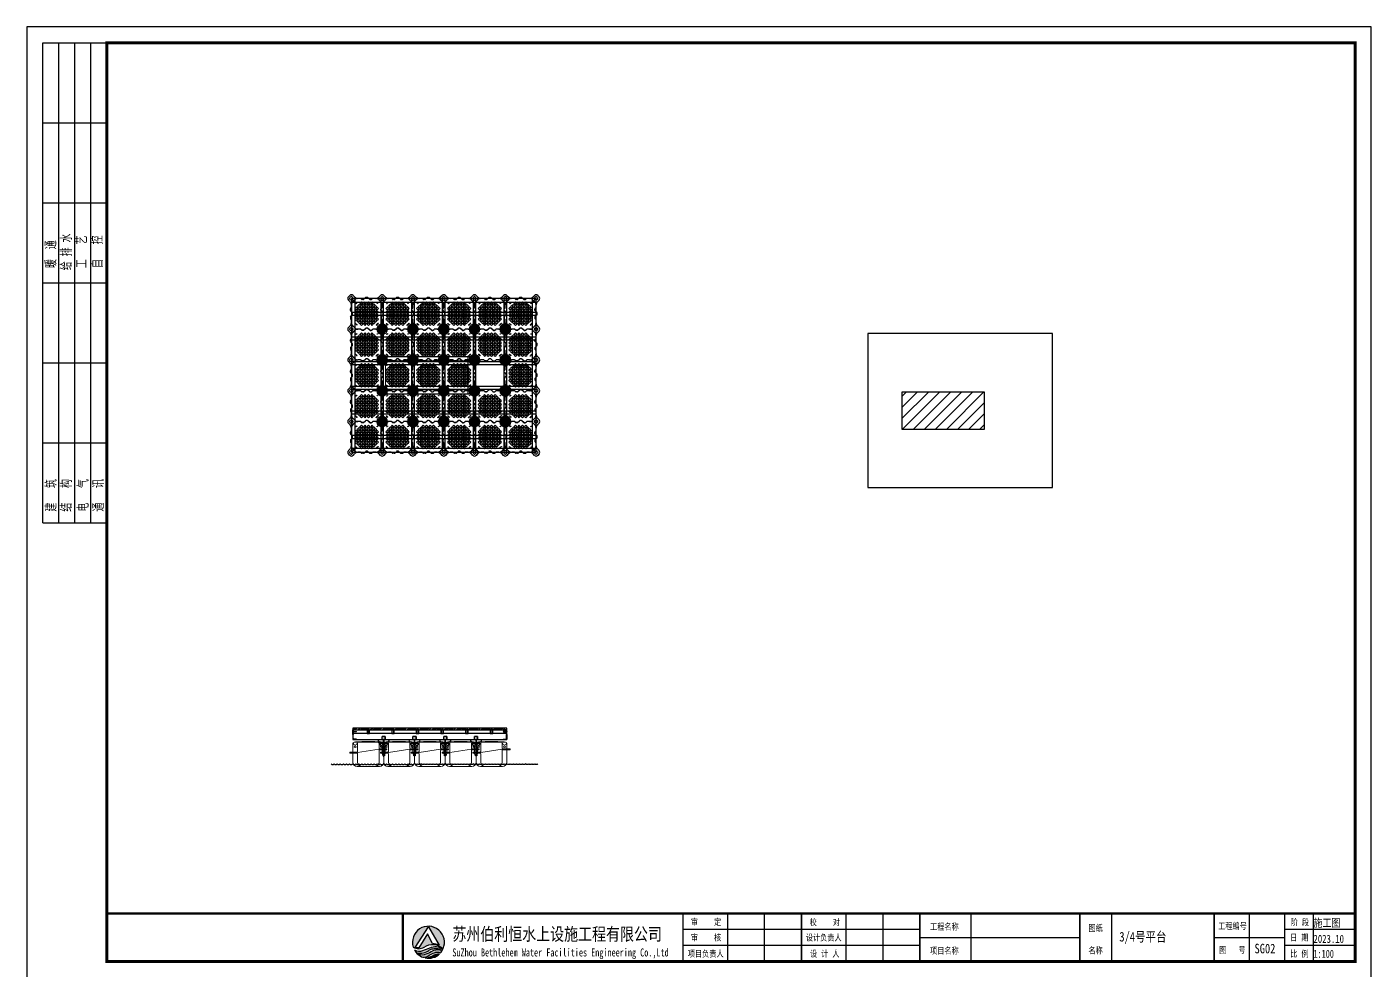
# Model space of a CAD drawing. Extents: x 144679 to 166511, y 91215 to 137530.
# Drawn here: x 144679 to 166511, y 106773 to 122091 of the extents above; entities that cross this region are included whole.
import ezdxf

# ---------------------------------------------------------------- set-up
doc = ezdxf.new("R2010")
doc.units = 0
doc.header["$LTSCALE"] = 1000
doc.header["$MEASUREMENT"] = 0
for name, color, linetype in [('W-FLOAT_BOWL浮筒', 253, 'Continuous'), ('W-STEEL_FRAME钢架', 3, 'Continuous'), ('W-WOOD_FLOOR木地板', 30, 'Continuous'), ('W-WOOD_STUD木龙骨', 25, 'Continuous'), ('变形缝', 4, 'Continuous'), ('塑木板', 32, 'Continuous'), ('短销钉', 253, 'Continuous'), ('螺栓', 146, 'Continuous'), ('龙骨', 10, 'Continuous')]:
    doc.layers.add(name, color=color, linetype=linetype)
doc.layers.add('伯利恒浮筒', color=5, linetype='Continuous', lineweight=5)
doc.styles.add('-宋体', font='', dxfattribs={"width": 0.8})
doc.styles.add('_TCH_DIM', font='SIMPLEX', dxfattribs={"bigfont": 'GBCBIG'})
doc.styles.get("Standard").update_dxf_attribs({"font": 'gbenor.shx', "bigfont": 'gbcbig.shx'})
doc.styles.add('图框', font='')
doc.styles.add('黑体', font='simhei.ttf', dxfattribs={"width": 0.8})
doc.styles.get('-宋体').set_extended_font_data('SimSun')
doc.styles.get('图框').set_extended_font_data('SimSun')

# ---------------------------------------------------------------- blocks, each defined once
blk = doc.blocks.new('*U73')
at = {"layer": 'W-STEEL_FRAME钢架', "color": 1}
blk.add_lwpolyline([(-2498, -22), (502, -22), (502, 22), (-2498, 22)], close=True, dxfattribs=at)
blk = doc.blocks.new('*U74')
at = {"color": 0, "linetype": 'ByBlock', "lineweight": -2, "transparency": 16777216}
for p in [(0, 0), (0, -400), (0, -800), (0, -1200), (0, -1600), (0, -2000)]:
    blk.add_blockref('*U73', p, dxfattribs=at)
blk = doc.blocks.new('blhft')
at = {"ltscale": 0.5}
for p, q in [((-302, 230), (-302, 220)), ((302, 284), (302, 274))]:
    blk.add_line(p, q, dxfattribs=at)
for p, q in [((-302, 226), (-174, 226)), ((-298, 234), (-184, 234)), ((-250, 234), (-250, 375)), ((-230, 395), (230, 395)), ((-208, 397), (208, 397)), ((-208, 397), (-208, 395)), ((-174, 244), (-174, 375)), ((174, 280), (-174, 226)), ((174, 298), (174, 375)), ((174, 280), (302, 280)), ((174, 260), (174, 70)), ((184, 288), (298, 288)), ((184, 270), (298, 270)), ((208, 397), (208, 395)), ((250, 375), (250, 288)), ((250, 270), (250, 70)), ((-298, 216), (-184, 216)), ((-250, 70), (-250, 216)), ((-180, 0), (180, 0)), ((-174, 206), (-174, 70))]:
    blk.add_line(p, q)
for centre, start, end in [((-298, 230), 90, 180), ((298, 284), 0, 90)]:
    blk.add_arc(centre, 4, start, end, dxfattribs=at)
for centre, radius, start, end in [((-298, 220), 4, 180, 270), ((-230, 375), 20, 90, 180), ((0, -1768), 2175, 84.5043, 95.4957), ((-184, 244), 10, 270, 0), ((-154, 375), 20, 90, 180), ((154, 375), 20, 0, 90), ((184, 298), 10, 180, 270), ((184, 260), 10, 90, 180), ((230, 375), 20, 0, 90), ((298, 274), 4, 270, 0), ((-180, 70), 70, 180, 270), ((-184, 206), 10, 0, 90), ((-104, 70), 70, 180, 270), ((104, 70), 70, 270, 0), ((180, 70), 70, 270, 0)]:
    blk.add_arc(centre, radius, start, end)
at = {"extrusion": (0, 0, -1)}
blk.add_ellipse((-212, 375), major_axis=(-30.4, 0), ratio=0.921809, start_param=3.141593, end_param=6.283185, dxfattribs=at)
blk.add_ellipse((-212, 320), major_axis=(-16, 0), ratio=0.75)
blk.add_ellipse((212, 375), major_axis=(30.4, 0.1), ratio=0.921809, start_param=3.141593, end_param=6.283185)
blk.add_ellipse((212, 320), major_axis=(16, 0), ratio=0.75, dxfattribs=at)
blk = doc.blocks.new('dxd')
at = {"lineweight": 13}
for p, q in [((-86, 227), (-56, 200)), ((-79, 244), (79, 244)), ((-78, 244), (-78, 246)), ((-78, 246), (78, 246)), ((86, 227), (56, 200)), ((78, 244), (78, 246)), ((-52, 180), (-52, 193)), ((-49, 153), (-28, 136)), ((-43, 197), (42, 197)), ((-29, 39), (-29, 45)), ((-26, 48), (-24, 48)), ((-24, 30), (-24, 128)), ((-24, 30), (24, 30)), ((-24, 30), (-18, 2)), ((-19, 133), (19, 133)), ((-16, 0), (16, 0)), ((-6, 39), (-6, 44)), ((6, 39), (6, 44)), ((24, 30), (18, 2)), ((24, 30), (24, 128)), ((26, 48), (24, 48)), ((49, 153), (28, 136)), ((29, 39), (29, 45)), ((52, 180), (52, 193))]:
    blk.add_line(p, q, dxfattribs=at)
at = {"lineweight": 13, "ltscale": 0.1}
for p, q in [((-18, 2), (-18, 0)), ((-18, 0), (-16, 0)), ((16, 0), (18, 0)), ((18, 2), (18, 0))]:
    blk.add_line(p, q, dxfattribs=at)
at = {"lineweight": 13}
for centre, radius, start, end in [((-79, 234), 10, 90, 228.0009), ((0, -1254), 1503, 87.0435, 92.9565), ((79, 234), 10, 311.9991, 90), ((-44, 170), 13.5, 126.5657, 231), ((-62, 193), 10, 0, 48.0009), ((-35, 154), 31.4, 56.4166, 122.8531), ((-43, 161), 10, 184.1479, 231), ((-34, 186), 31.4, 236.1381, 303.5569), ((-26, 45), 3, 90, 180), ((-34, 128), 10, 0, 51), ((-16, 2), 2.5, 191.3099, 270), ((-25, 170), 13.5, 308.3696, 51.9011), ((-3, 44), 3, 115.3769, 180), ((0, 38), 10, 64.6231, 115.3769), ((3, 44), 3, 0, 64.6231), ((25, 170), 13.5, 128.0989, 231.6304), ((16, 2), 2.5, 270, 348.6901), ((35, 155), 31.3, 57.1287, 123.6019), ((34, 186), 31.4, 236.4385, 303.8665), ((34, 128), 10, 129, 180), ((26, 45), 3, 0, 90), ((42, 161), 10, 309, 355.8521), ((62, 193), 10, 131.9991, 180), ((44, 170), 13.5, 309, 53.4343)]:
    blk.add_arc(centre, radius, start, end, dxfattribs=at)
for centre, major_axis, start_param, end_param in [((-23, 39), (0, -9), 4.712389, 6.115737), ((0, 39), (0, 9), 1.570796, 4.712389)]:
    blk.add_ellipse(centre, major_axis=major_axis, ratio=0.666667, start_param=start_param, end_param=end_param, dxfattribs=at)
at = {"lineweight": 13, "extrusion": (0, 0, -1)}
blk.add_ellipse((23, 39), major_axis=(0, -9), ratio=0.666667, start_param=4.712389, end_param=6.115737, dxfattribs=at)
blk = doc.blocks.new('短销固定件正视面')
at = {"layer": '塑木板', "color": 156}
blk.add_lwpolyline([(2149439, 351499), (2149442, 351499), (2149489, 351499), (2149489, 351452), (2149489, 351449), (2149439, 351449)], close=True, dxfattribs=at)
at = {"layer": '塑木板', "color": 5}
blk.add_lwpolyline([(2149489, 351449), (2149489, 351499), (2149439, 351499)], dxfattribs=at)
at = {"layer": '螺栓', "color": 156}
blk.add_lwpolyline([(2149458, 351449), (2149458, 351182), (2149470, 351182), (2149470, 351449)], dxfattribs=at)
for points in [[(2149454, 351197), (2149475, 351197), (2149475, 351187), (2149454, 351187)], [(2149455, 351199), (2149473, 351199), (2149473, 351197), (2149455, 351197)], [(2149459, 351197), (2149470, 351197), (2149470, 351187), (2149459, 351187)]]:
    blk.add_lwpolyline(points, close=True, dxfattribs=at)
blk = doc.blocks.new('*U7')
at = {"color": 5}
for p, q in [((-2, -53), (-2, -1)), ((-2, -1), (2, -1)), ((2, -13), (-2, -14)), ((2, -13), (-2, -14)), ((2, -15), (-2, -16)), ((2, -15), (-2, -16)), ((2, -17), (-2, -18)), ((2, -17), (-2, -18)), ((2, -19), (-2, -20)), ((2, -19), (-2, -20)), ((2, -19), (-2, -20)), ((2, -19), (-2, -20)), ((2, -21), (-2, -22)), ((2, -21), (-2, -22)), ((2, -21), (-2, -22)), ((2, -21), (-2, -22)), ((2, -23), (-2, -24)), ((2, -23), (-2, -24)), ((2, -25), (-2, -26)), ((2, -25), (-2, -26)), ((2, -27), (-2, -28)), ((2, -27), (-2, -28)), ((2, -29), (-2, -30)), ((2, -29), (-2, -30)), ((2, -29), (-2, -30)), ((2, -29), (-2, -30)), ((2, -31), (-2, -32)), ((2, -31), (-2, -32)), ((2, -31), (-2, -32)), ((2, -31), (-2, -32)), ((2, -33), (-2, -34)), ((2, -33), (-2, -34)), ((2, -35), (-2, -36)), ((2, -35), (-2, -36)), ((2, -37), (-2, -38)), ((2, -37), (-2, -38)), ((2, -39), (-2, -40)), ((2, -39), (-2, -40)), ((2, -39), (-2, -40)), ((2, -39), (-2, -40)), ((2, -41), (-2, -42)), ((2, -41), (-2, -42)), ((2, -41), (-2, -42)), ((2, -41), (-2, -42)), ((2, -43), (-2, -44)), ((2, -43), (-2, -44)), ((2, -46), (-2, -47)), ((2, -46), (-2, -47)), ((2, -48), (-2, -49)), ((2, -48), (-2, -49)), ((2, -48), (-2, -49)), ((2, -48), (-2, -49)), ((2, -50), (-2, -51)), ((2, -50), (-2, -51)), ((2, -50), (-2, -51)), ((2, -50), (-2, -51)), ((2, -52), (-2, -53)), ((2, -52), (-2, -53)), ((2, -52), (-2, -53)), ((0, -60), (-2, -53)), ((2, -54), (-2, -55)), ((2, -57), (-1, -57)), ((1, -59), (-1, -59)), ((2, -53), (0, -60)), ((2, -1), (2, -53))]:
    blk.add_line(p, q, dxfattribs=at)
blk.add_lwpolyline([(-3, 0), (-2, -1), (2, -1), (3, 0)], close=True, dxfattribs=at)
blk = doc.blocks.new('A$C0837b8cf')
at = {"layer": 'W-STEEL_FRAME钢架'}
for points in [[(0, 60), (0, 140), (58, 140), (58, 137, -0.414214), (54, 133), (13, 130, 0.387359), (7, 122), (7, 60)], [(0, 60), (0, -20), (58, -20), (58, -17, 0.414214), (54, -13), (13, -10, -0.355029), (7, -2), (7, 60)]]:
    blk.add_lwpolyline(points, format="xyb", dxfattribs=at)
blk = doc.blocks.new('*U79')
at = {"layer": '龙骨'}
for points in [[(-25, -30), (15, -30), (15, 30), (-25, 30)], [(-20, -25), (10, -25), (10, 25), (-20, 25)]]:
    blk.add_lwpolyline(points, close=True, dxfattribs=at)
blk = doc.blocks.new('*U80')
at = {"layer": '变形缝', "color": 0, "linetype": 'ByBlock', "lineweight": -2, "transparency": 16777216}
for p in [(0, 0), (400, 0), (800, 0), (1200, 0), (1600, 0), (2000, 0)]:
    blk.add_blockref('*U79', p, dxfattribs=at)
blk = doc.blocks.new('*U77')
at = {"layer": '伯利恒浮筒'}
blk.add_blockref('blhft', (0, -204), dxfattribs=at)
blk = doc.blocks.new('*U78')
at = {"color": 0, "linetype": 'ByBlock', "lineweight": -2, "transparency": 16777216}
blk.add_blockref('*U77', (0, 0), dxfattribs=at)
blk = doc.blocks.new('*U93')
at = {"layer": '伯利恒浮筒'}
blk.add_blockref('blhft', (0, -204), dxfattribs=at)
blk = doc.blocks.new('*U94')
at = {"color": 0, "linetype": 'ByBlock', "lineweight": -2, "transparency": 16777216}
blk.add_blockref('*U93', (0, 0), dxfattribs=at)
blk = doc.blocks.new('dsm2')
at = {"color": 251, "lineweight": 5}
for p, q in [((-77, 0), (0, 77)), ((-76, -13), (13, 76)), ((-58, -51), (51, 58)), ((-51, -58), (58, 51)), ((-13, -76), (76, 13)), ((0, -77), (77, 0))]:
    blk.add_line(p, q, dxfattribs=at)
for centre, radius in [((0, 0), 89), ((-72, 14), 2.5), ((-65, 21), 2.5), ((-64, 32), 2.5), ((-59, 27), 2.5), ((-58, 39), 2.5), ((-56, -1), 2.5), ((-53, 34), 2.5), ((-51, 45), 2.5), ((-50, 5), 2.5), ((-46, 40), 2.5), ((-45, 51), 2.5), ((-45, 0), 2.5), ((-43, 12), 2.5), ((-40, 46), 2.5), ((-39, 58), 2.5), ((-39, 7), 2.5), ((-37, 18), 2.5), ((-34, 53), 2.5), ((-32, 64), 2.5), ((-32, 13), 2.5), ((-31, 24), 2.5), ((-27, 59), 2.5), ((-26, 19), 2.5), ((-24, 31), 2.5), ((-22, 3), 2.5), ((-21, 65), 2.5), ((-19, 26), 2.5), ((-18, 37), 2.5), ((-17, -2), 2.5), ((-16, 10), 2.5), ((-14, 72), 2.5), ((-13, 32), 2.5), ((-12, 43), 2.5), ((-11, 5), 2.5), ((-10, 16), 2.5), ((-7, 39), 2.5), ((-5, 11), 2.5), ((0, 45), 6), ((-3, 22), 2.5), ((1, 56), 2.5), ((2, 17), 2.5), ((3, 29), 2.5), ((6, 51), 2.5), ((7, 63), 2.5), ((8, 24), 2.5), ((10, 35), 2.5), ((12, 58), 2.5), ((14, 69), 2.5), ((14, 30), 2.5), ((16, 41), 2.5), ((17, 2), 2.5), ((19, 64), 2.5), ((21, 36), 2.5), ((22, 48), 2.5), ((24, 8), 2.5), ((27, 43), 2.5), ((29, 54), 2.5), ((29, 3), 2.5), ((30, 14), 2.5), ((34, 49), 2.5), ((35, 60), 2.5), ((35, 10), 2.5), ((36, 21), 2.5), ((40, 56), 2.5), ((41, 16), 2.5), ((43, 27), 2.5), ((45, 0), 2.5), ((48, 22), 2.5), ((49, 34), 2.5), ((51, 6), 2.5), ((54, 29), 2.5), ((56, 40), 2.5), ((56, 1), 2.5), ((58, 12), 2.5), ((60, 35), 2.5), ((63, 7), 2.5), ((64, 19), 2.5), ((69, 14), 2.5), ((-69, -14), 2.5), ((-64, -19), 2.5), ((-63, -7), 2.5), ((-60, -35), 2.5), ((-58, -12), 2.5), ((-56, -40), 2.5), ((-54, -29), 2.5), ((-51, -6), 2.5), ((-49, -34), 2.5), ((-48, -22), 2.5), ((-43, -27), 2.5), ((-41, -16), 2.5), ((-40, -56), 2.5), ((-36, -21), 2.5), ((-35, -10), 2.5), ((-35, -60), 2.5), ((-34, -49), 2.5), ((-30, -14), 2.5), ((-29, -3), 2.5), ((-29, -54), 2.5), ((-27, -43), 2.5), ((-24, -8), 2.5), ((-22, -48), 2.5), ((-21, -36), 2.5), ((-19, -64), 2.5), ((-16, -41), 2.5), ((-14, -30), 2.5), ((-14, -69), 2.5), ((-12, -58), 2.5), ((-10, -35), 2.5), ((-8, -24), 2.5), ((-7, -63), 2.5), ((-6, -51), 2.5), ((-3, -29), 2.5), ((0, -45), 6), ((-2, -17), 2.5), ((-1, -56), 2.5), ((3, -22), 2.5), ((5, -11), 2.5), ((7, -39), 2.5), ((10, -16), 2.5), ((11, -5), 2.5), ((12, -43), 2.5), ((13, -32), 2.5), ((14, -72), 2.5), ((16, -10), 2.5), ((18, -37), 2.5), ((19, -26), 2.5), ((21, -65), 2.5), ((22, -3), 2.5), ((24, -31), 2.5), ((26, -19), 2.5), ((27, -59), 2.5), ((31, -24), 2.5), ((32, -13), 2.5), ((32, -64), 2.5), ((34, -53), 2.5), ((37, -18), 2.5), ((39, -7), 2.5), ((39, -58), 2.5), ((40, -46), 2.5), ((43, -12), 2.5), ((45, -51), 2.5), ((46, -40), 2.5), ((50, -5), 2.5), ((51, -45), 2.5), ((53, -34), 2.5), ((58, -39), 2.5), ((59, -27), 2.5), ((64, -32), 2.5), ((65, -21), 2.5), ((72, -14), 2.5)]:
    blk.add_circle(centre, radius, dxfattribs=at)
for centre, radius, start, end in [((0, 0), 77.5, 90.2087, 179.7913), ((-5, 50), 2.5, 9.9886, 265.1119), ((0, 0), 77.5, 48.6991, 80.4959), ((0, 0), 77.5, 9.5041, 41.3009), ((0, 0), 77.5, 189.5041, 221.3009), ((0, 0), 77.5, 228.6991, 260.4959), ((0, 0), 77.5, 270.2087, 359.7913), ((5, -50), 2.5, 189.9886, 85.1119)]:
    blk.add_arc(centre, radius, start, end, dxfattribs=at)
blk = doc.blocks.new('ds')
at = {"color": 6}
blk.add_lwpolyline([(-6, -4), (0, -8), (6, -4), (6, 4), (0, 8), (-6, 4)], close=True, dxfattribs=at)
at = {"color": 5, "lineweight": -3}
blk.add_circle((0, 0), 9, dxfattribs=at)
at = {"lineweight": -3}
blk.add_circle((0, 0), 4, dxfattribs=at)
at = {"color": 251, "lineweight": 5, "rotation": 90}
blk.add_blockref('dsm2', (0, 0), dxfattribs=at)
blk = doc.blocks.new('*U95')
at = {"layer": '短销钉'}
blk.add_blockref('ds', (0, 0), dxfattribs=at)
blk = doc.blocks.new('*U96')
at = {"color": 0, "linetype": 'ByBlock', "lineweight": -2, "transparency": 16777216}
for p in [(0, 0), (1000, 0), (2000, 0), (0, -500), (1000, -500), (2000, -500), (0, -1000), (1000, -1000), (2000, -1000), (0, -1500), (1000, -1500), (2000, -1500)]:
    blk.add_blockref('*U95', p, dxfattribs=at)
blk = doc.blocks.new('旗华浮筒')
at = {"layer": 'W-FLOAT_BOWL浮筒'}
for p, q in [((-549, 527), (-527, 549)), ((-549, 473), (-521, 445)), ((-479, 445), (-445, 479)), ((-473, 549), (-445, 521)), ((-395, 500), (-351, 500)), ((-333, 513), (-345, 503)), ((-304, 516), (-326, 516)), ((-297, 513), (-264, 484)), ((-258, 481), (-242, 481)), ((-203, 513), (-236, 484)), ((-196, 516), (-174, 516)), ((-167, 513), (-155, 503)), ((-149, 500), (-105, 500)), ((-27, 549), (-55, 521)), ((-21, 445), (-55, 479)), ((49, 473), (21, 445)), ((27, 549), (49, 527)), ((-516, 304), (-516, 326)), ((-513, 333), (-503, 345)), ((-513, 297), (-484, 264)), ((-513, 203), (-484, 236)), ((-500, 351), (-500, 395)), ((-481, 242), (-481, 258)), ((-19, 307), (-19, 323)), ((-16, 329), (-3, 345)), ((-16, 301), (13, 268)), ((-16, 199), (13, 232)), ((0, 351), (0, 395)), ((16, 239), (16, 261)), ((-549, 27), (-521, 55)), ((-516, 196), (-516, 174)), ((-513, 167), (-503, 155)), ((-500, 105), (-500, 149)), ((-445, 21), (-479, 55)), ((-395, 0), (-351, 0)), ((-329, 16), (-345, 3)), ((-307, 19), (-323, 19)), ((-301, 16), (-268, -13)), ((-199, 16), (-232, -13)), ((-193, 19), (-177, 19)), ((-171, 16), (-155, 3)), ((-149, 0), (-105, 0)), ((-55, 21), (-21, 55)), ((-19, 193), (-19, 177)), ((-16, 171), (-3, 155)), ((0, 105), (0, 149)), ((49, 27), (21, 55)), ((-527, -49), (-549, -27)), ((-473, -49), (-445, -21)), ((-261, -16), (-239, -16)), ((-27, -49), (-55, -21)), ((49, -27), (27, -49))]:
    blk.add_line(p, q, dxfattribs=at)
for points in [[(-335, 398), (-314, 420), (-335, 441), (-356, 420)], [(-278, 398), (-257, 420), (-278, 441), (-299, 420)], [(-222, 398), (-201, 420), (-222, 441), (-243, 420)], [(-165, 398), (-144, 420), (-165, 441), (-186, 420)], [(-420, 314), (-398, 335), (-420, 356), (-441, 335)], [(-420, 257), (-398, 278), (-420, 299), (-441, 278)], [(-420, 201), (-398, 222), (-420, 243), (-441, 222)], [(-391, 342), (-370, 363), (-391, 384), (-413, 363)], [(-391, 285), (-370, 307), (-391, 328), (-413, 307)], [(-391, 229), (-370, 250), (-391, 271), (-413, 250)], [(-363, 370), (-342, 391), (-363, 413), (-384, 391)], [(-363, 314), (-342, 335), (-363, 356), (-384, 335)], [(-363, 257), (-342, 278), (-363, 299), (-384, 278)], [(-363, 201), (-342, 222), (-363, 243), (-384, 222)], [(-335, 342), (-314, 363), (-335, 384), (-356, 363)], [(-335, 285), (-314, 307), (-335, 328), (-356, 307)], [(-335, 229), (-314, 250), (-335, 271), (-356, 250)], [(-307, 370), (-285, 391), (-307, 413), (-328, 391)], [(-307, 314), (-285, 335), (-307, 356), (-328, 335)], [(-307, 257), (-285, 278), (-307, 299), (-328, 278)], [(-307, 201), (-285, 222), (-307, 243), (-328, 222)], [(-278, 342), (-257, 363), (-278, 384), (-299, 363)], [(-278, 285), (-257, 307), (-278, 328), (-299, 307)], [(-278, 229), (-257, 250), (-278, 271), (-299, 250)], [(-250, 370), (-229, 391), (-250, 413), (-271, 391)], [(-250, 314), (-229, 335), (-250, 356), (-271, 335)], [(-250, 257), (-229, 278), (-250, 299), (-271, 278)], [(-250, 201), (-229, 222), (-250, 243), (-271, 222)], [(-222, 342), (-201, 363), (-222, 384), (-243, 363)], [(-222, 285), (-201, 307), (-222, 328), (-243, 307)], [(-222, 229), (-201, 250), (-222, 271), (-243, 250)], [(-193, 370), (-172, 391), (-193, 413), (-215, 391)], [(-193, 314), (-172, 335), (-193, 356), (-215, 335)], [(-193, 257), (-172, 278), (-193, 299), (-215, 278)], [(-193, 201), (-172, 222), (-193, 243), (-215, 222)], [(-165, 342), (-144, 363), (-165, 384), (-186, 363)], [(-165, 285), (-144, 307), (-165, 328), (-186, 307)], [(-165, 229), (-144, 250), (-165, 271), (-186, 250)], [(-137, 370), (-116, 391), (-137, 413), (-158, 391)], [(-137, 314), (-116, 335), (-137, 356), (-158, 335)], [(-137, 257), (-116, 278), (-137, 299), (-158, 278)], [(-137, 201), (-116, 222), (-137, 243), (-158, 222)], [(-109, 342), (-87, 363), (-109, 384), (-130, 363)], [(-109, 285), (-87, 307), (-109, 328), (-130, 307)], [(-109, 229), (-87, 250), (-109, 271), (-130, 250)], [(-80, 314), (-59, 335), (-80, 356), (-102, 335)], [(-80, 257), (-59, 278), (-80, 299), (-102, 278)], [(-80, 201), (-59, 222), (-80, 243), (-102, 222)], [(-420, 144), (-398, 165), (-420, 186), (-441, 165)], [(-391, 172), (-370, 193), (-391, 215), (-413, 193)], [(-391, 116), (-370, 137), (-391, 158), (-413, 137)], [(-363, 144), (-342, 165), (-363, 186), (-384, 165)], [(-363, 87), (-342, 109), (-363, 130), (-384, 109)], [(-335, 172), (-314, 193), (-335, 215), (-356, 193)], [(-335, 116), (-314, 137), (-335, 158), (-356, 137)], [(-335, 59), (-314, 80), (-335, 102), (-356, 80)], [(-307, 144), (-285, 165), (-307, 186), (-328, 165)], [(-307, 87), (-285, 109), (-307, 130), (-328, 109)], [(-278, 172), (-257, 193), (-278, 215), (-299, 193)], [(-278, 116), (-257, 137), (-278, 158), (-299, 137)], [(-278, 59), (-257, 80), (-278, 102), (-299, 80)], [(-250, 144), (-229, 165), (-250, 186), (-271, 165)], [(-250, 87), (-229, 109), (-250, 130), (-271, 109)], [(-222, 172), (-201, 193), (-222, 215), (-243, 193)], [(-222, 116), (-201, 137), (-222, 158), (-243, 137)], [(-222, 59), (-201, 80), (-222, 102), (-243, 80)], [(-193, 144), (-172, 165), (-193, 186), (-215, 165)], [(-193, 87), (-172, 109), (-193, 130), (-215, 109)], [(-165, 172), (-144, 193), (-165, 215), (-186, 193)], [(-165, 116), (-144, 137), (-165, 158), (-186, 137)], [(-165, 59), (-144, 80), (-165, 102), (-186, 80)], [(-137, 144), (-116, 165), (-137, 186), (-158, 165)], [(-137, 87), (-116, 109), (-137, 130), (-158, 109)], [(-109, 172), (-87, 193), (-109, 215), (-130, 193)], [(-109, 116), (-87, 137), (-109, 158), (-130, 137)], [(-80, 144), (-59, 165), (-80, 186), (-102, 165)]]:
    blk.add_lwpolyline(points, close=True, dxfattribs=at)
for centre in [(-429, 411), (-420, 420), (-411, 429), (-85, 424), (-76, 415), (-435, 93), (-424, 85), (-415, 76), (-407, 65), (-80, 80)]:
    blk.add_circle(centre, 3.5, dxfattribs=at)
for centre, radius, start, end in [((-522, 500), 38, 135, 225), ((-524, 500), 7, 90, 270), ((-500, 522), 38, 45, 135), ((-500, 500), 25, 106.2602, 163.7398), ((-500, 500), 25, 196.2602, 253.7398), ((-570, 395), 70, 0, 45), ((-500, 524), 7, 0, 180), ((-500, 476), 7, 180, 0), ((-430, 395), 70, 135, 180), ((-500, 500), 25, 16.2602, 73.7398), ((-500, 500), 25, 286.2602, 343.7398), ((-476, 500), 7, 270, 90), ((-395, 570), 70, 225, 270), ((-395, 430), 70, 90, 135), ((-351, 510), 10, 270, 312.2737), ((-326, 506), 10, 90, 132.2737), ((-304, 506), 10, 47.7263, 90), ((-258, 491), 10, 227.7263, 270), ((-242, 491), 10, 270, 312.2737), ((-196, 506), 10, 90, 132.2737), ((-174, 506), 10, 47.7263, 90), ((-149, 510), 10, 227.7263, 270), ((-105, 570), 70, 270, 315), ((-105, 430), 70, 45, 90), ((-24, 500), 7, 90, 270), ((0, 522), 38, 45, 135), ((0, 500), 25, 106.2602, 163.7398), ((0, 500), 25, 196.2602, 253.7398), ((-70, 395), 70, 0, 45), ((0, 524), 7, 0, 180), ((0, 476), 7, 180, 0), ((70, 395), 70, 135, 180), ((0, 500), 25, 16.2602, 73.7398), ((0, 500), 25, 286.2602, 343.7398), ((24, 500), 7, 270, 90), ((22, 500), 38, 315, 45), ((-506, 326), 10, 137.7263, 180), ((-506, 304), 10, 180, 222.2737), ((-510, 351), 10, 317.7263, 0), ((-491, 258), 10, 0, 42.2737), ((-491, 242), 10, 317.7263, 0), ((-9, 323), 10, 137.7263, 180), ((-9, 307), 10, 180, 222.2737), ((-10, 351), 10, 317.7263, 0), ((6, 261), 10, 0, 42.2737), ((6, 239), 10, 317.7263, 0), ((-522, 0), 38, 135, 225), ((-524, 0), 7, 90, 270), ((-500, 0), 25, 106.2602, 163.7398), ((-570, 105), 70, 315, 0), ((-506, 196), 10, 137.7263, 180), ((-506, 174), 10, 180, 222.2737), ((-500, 24), 7, 0, 180), ((-510, 149), 10, 0, 42.2737), ((-430, 105), 70, 180, 225), ((-500, 0), 25, 16.2602, 73.7398), ((-476, 0), 7, 270, 90), ((-395, 70), 70, 225, 270), ((-395, -70), 70, 90, 135), ((-351, 10), 10, 270, 312.2737), ((-323, 9), 10, 90, 132.2737), ((-307, 9), 10, 47.7263, 90), ((-193, 9), 10, 90, 132.2737), ((-177, 9), 10, 47.7263, 90), ((-149, 10), 10, 227.7263, 270), ((-105, 70), 70, 270, 315), ((-105, -70), 70, 45, 90), ((-24, 0), 7, 90, 270), ((0, 0), 25, 106.2602, 163.7398), ((-70, 105), 70, 315, 0), ((-9, 193), 10, 137.7263, 180), ((-9, 177), 10, 180, 222.2737), ((0, 24), 7, 0, 180), ((-10, 149), 10, 0, 42.2737), ((70, 105), 70, 180, 225), ((0, 0), 25, 16.2602, 73.7398), ((24, 0), 7, 270, 90), ((22, 0), 38, 315, 45), ((-500, -22), 38, 225, 315), ((-500, 0), 25, 196.2602, 253.7398), ((-500, -24), 7, 180, 0), ((-500, 0), 25, 286.2602, 343.7398), ((-261, -6), 10, 227.7263, 270), ((-239, -6), 10, 270, 312.2737), ((0, -22), 38, 225, 315), ((0, 0), 25, 196.2602, 253.7398), ((0, -24), 7, 180, 0), ((0, 0), 25, 286.2602, 343.7398)]:
    blk.add_arc(centre, radius, start, end, dxfattribs=at)
blk = doc.blocks.new('*U217')
at = {"color": 172}
blk.add_lwpolyline([(-24, -1250), (24, -1250), (24, 1250), (-24, 1250)], close=True, dxfattribs=at)
blk = doc.blocks.new('*U218')
at = {"color": 0, "linetype": 'ByBlock', "lineweight": -2, "transparency": 16777216}
for p in [(0, 0), (500, 0), (1000, 0), (1500, 0), (2000, 0)]:
    blk.add_blockref('*U217', p, dxfattribs=at)
blk = doc.blocks.new('$TITLEBLK$00000187')
h = blk.add_hatch(color=140)
h.dxf.hatch_style = 1
h.paths.add_polyline_path([(-294.3, 4.5, 0.294083), (-290.89, 4.48, -0.363756), (-284.97, 3.96, 1.450144)])
h.paths.add_polyline_path([(-289.53, 10.8), (-286.23, 5.12, 0.101723), (-288.23, 5.58), (-289.84, 8.66), (-292.52, 4.26, -0.081837), (-293.64, 4.38)], flags=16)
h = blk.add_hatch(color=174)
h.paths.add_polyline_path([(-285.05, 3.78, 0.296692), (-289.05, 4.29, -0.04264), (-291.3, 3.4, -0.209747), (-293.92, 3.62, 0.179915), (-291.3, 1.33, 0.169783), (-289.28, 1.97, -0.05744), (-287.69, 2.74, -0.214092), (-285.77, 2.71, 0.064571)])
h.paths.add_polyline_path([(-288.71, 3.03, -0.084014), (-290.89, 2.08, -0.271733), (-292.96, 2.61, 0.071966), (-291.58, 2.64, 0.098278), (-289.75, 3.23, -0.072406), (-288.51, 3.9, -0.088156), (-286.96, 4.07, -0.181988), (-285.56, 3.48, 0.206106)], flags=16)
blk.add_hatch(color=174).paths.add_polyline_path([(-286.08, 2.39, 0.189728), (-288.25, 1.81, -0.126537), (-290.52, 1.1, 0.245013)])
for p, q in [((-196, 0), (-196, 15)), ((-184.5, 0), (-184.5, 15)), ((-159, 0), (-159, 15)), ((-147.5, 0), (-147.5, 15)), ((-120, 0), (-120, 15)), ((-76, 0), (-76, 15)), ((-33, 0), (-33, 15)), ((-13, 0), (-13, 15)), ((0, 0), (0, 15)), ((-136, 10), (-210, 10)), ((0, 10), (-22, 10)), ((-136, 5), (-210, 5)), ((-136, 7.5), (-86, 7.5)), ((-44, 7.5), (-22, 7.5)), ((0, 5), (-22, 5))]:
    blk.add_line(p, q)
for points, const_width in [([(-297.54, 0), (-297.54, 15), (0, 15)], 0.8), ([(-210, 0), (-210, 15)], 0.5), ([(-173, 0), (-173, 15)], 0.5), ([(-136, 0), (-136, 15)], 0.5), ([(-86, 0), (-86, 15)], 0.5), ([(-44, 0), (-44, 15)], 0.5), ([(-22, 0), (-22, 15)], 0.5)]:
    blk.add_lwpolyline(points, dxfattribs=dict(const_width=const_width))
for points in [[(-294.3, 4.5, 0.294083), (-290.89, 4.48, -0.363756), (-284.97, 3.96, 1.450144)], [(-293.64, 4.38), (-289.53, 10.8), (-286.23, 5.12, 0.101723), (-288.23, 5.58), (-289.84, 8.66), (-292.52, 4.26, -0.081837)]]:
    blk.add_lwpolyline(points, format="xyb", close=True)
for points in [[(-293.92, 3.62, 0.209747), (-291.3, 3.4, 0.04264), (-289.05, 4.29, -0.296692), (-285.05, 3.78)], [(-292.96, 2.61, 0.071966), (-291.58, 2.64, 0.098278), (-289.75, 3.23, -0.072406), (-288.51, 3.9, -0.088156), (-286.96, 4.07, -0.181988), (-285.56, 3.48, 0.206106), (-288.71, 3.03, -0.084014), (-290.89, 2.08, -0.271733), (-292.96, 2.61)], [(-291.3, 1.33, 0.169783), (-289.28, 1.97, -0.05744), (-287.69, 2.74, -0.214092), (-285.77, 2.71, -0.214092)], [(-290.52, 1.1, 0.126537), (-288.25, 1.81, -0.189728), (-286.08, 2.39, -0.189728)]]:
    blk.add_lwpolyline(points, format="xyb")
for start, end in [(208.4706, 249.2676), (258.5751, 313.6432), (318.8384, 333.6165)]:
    blk.add_arc((-289.53, 6), 5, start, end)
at = {"style": '图框'}
for s, height, width, p in [('审    定', 2, 0.8, (-207.53, 11.34)), ('校    对', 2, 0.8, (-170.43, 11.27)), ('阶 段', 2, 0.8, (-20.12, 11.27)), ('苏州伯利恒水上设施工程有限公司', 4, 0.8, (-282.06, 6.56)), ('审    核', 2, 0.8, (-207.55, 6.48)), ('设计负责人', 2, 0.8, (-171.62, 6.48)), ('工程名称', 2, 0.8, (-132.8, 9.86)), ('图纸', 2, 0.8, (-83.31, 9.46)), ('工程编号', 2, 0.8, (-42.79, 10.08)), ('日 期', 2, 0.8, (-20.31, 6.48)), ('SuZhou Bethlehem Water Facilities Engineering Co.,Ltd ', 2.5, 0.75, (-282.06, 1.57)), ('项目名称', 2, 0.8, (-132.8, 2.36)), ('名称', 2, 0.8, (-83.31, 2.46)), ('图   号', 2, 0.8, (-42.46, 2.6)), ('项目负责人', 2, 0.8, (-208.49, 1.42)), ('设 计 人', 2, 0.8, (-170.33, 1.42)), ('比 例', 2, 0.8, (-20.27, 1.42))]:
    blk.add_text(s, height=height, dxfattribs=dict(at, width=width)).set_placement(p)
for tag, p in [('审定人', (-193.68, 10.95)), ('校对', (-155.51, 10.92)), ('审核人', (-193.68, 6.03)), ('设计负责人', (-158.64, 6.23)), ('项目负责人', (-195.69, 1.11)), ('设计人', (-156.48, 1.18))]:
    blk.add_attdef(tag, p, '', height=3)
for tag, p, height, style, width in [('工程名称', (-115.66, 9.53), 3, '-宋体', 0.8), ('阶段', (-12.96, 10.81), 2.5, '黑体', 0.8), ('图名', (-73.67, 6.22), 3, '-宋体', 0.8), ('日期', (-12.96, 5.8), 2.5, '黑体', 0.8), ('项目名称', (-115.65, 1.97), 3, '-宋体', 0.8), ('图号', (-31.44, 2.55), 3, '_TCH_DIM', 0.7), ('比例', (-12.96, 1.14), 2.5, '黑体', 0.8)]:
    blk.add_attdef(tag, p, '', height=height, dxfattribs=dict(style=style, width=width))
blk = doc.blocks.new('$TITLEBLK$00000095')
for p, q in [((-150, 20), (-150, 0)), ((-150, 20), (0, 20)), ((-125, 20), (-125, 0)), ((-100, 20), (-100, 0)), ((-75, 20), (-75, 0)), ((-75, 20), (-75, 0)), ((-50, 20), (-50, 0)), ((-25, 20), (-25, 0)), ((0, 20), (0, 0)), ((-150, 15), (-75, 15)), ((-75, 15), (0, 15)), ((-150, 10), (-75, 10)), ((-75, 10), (0, 10)), ((-150, 5), (-75, 5)), ((-75, 5), (0, 5))]:
    blk.add_line(p, q)
at = {"width": 0.8}
for s, p in [('建   筑', (-146.45, 15.65)), ('暖  通', (-70.35, 15.73)), ('结   构', (-146.45, 10.91)), ('给 排 水', (-71.03, 10.9)), ('电   气', (-146.45, 5.65)), ('工   艺', (-70.35, 6.13)), ('通   讯', (-146.45, 0.88)), ('自   控', (-70.35, 1.24))]:
    blk.add_text(s, height=3.509, dxfattribs=at).set_placement(p)
blk = doc.blocks.new('rgthtyjyuk')
blk.add_lwpolyline([(0, 0), (420, 0), (420, 297), (0, 297)], close=True)
at = {"const_width": 1}
blk.add_lwpolyline([(25, 5), (415, 5), (415, 292), (25, 292)], close=True, dxfattribs=at)
at = {"const_width": 0.8}
blk.add_lwpolyline([(415, 20), (25, 20)], dxfattribs=at)
at = {"rotation": 90}
blk.add_blockref('$TITLEBLK$00000095', (25, 292), dxfattribs=at)
blk = doc.blocks.new('*U338')
at = {"layer": '短销钉'}
blk.add_blockref('ds', (0, 0), dxfattribs=at)
blk = doc.blocks.new('*U340')
at = {"color": 0, "linetype": 'ByBlock', "lineweight": -2, "transparency": 16777216}
for p in [(0, 0), (1000, 0), (0, -500), (1000, -500), (0, -1000), (1000, -1000), (0, -1500), (1000, -1500)]:
    blk.add_blockref('*U338', p, dxfattribs=at)

msp = doc.modelspace()

# ---------------------------------------------------------------- hatches: boundary and pattern name
h = msp.add_hatch()
h.set_pattern_fill('ANSI31', color=256, scale=80)
h.set_pattern_definition([(45, (26000.09, -8718.37), (-89.80256, 89.80256), [])])
h.paths.add_polyline_path([(158890, 115560), (160230, 115560), (160230, 116160), (158890, 116160)])
at = {"layer": 'W-WOOD_STUD木龙骨'}
h = msp.add_hatch(dxfattribs=at)
h.set_pattern_fill('木纹03', color=256, scale=100)
h.set_pattern_definition([(0, (-996150.56, -332428.18), (200, 200), [10, -190]), (90, (-996070.56, -332358.18), (-200, 200), [20, -180]), (45, (-996110.56, -332378.18), (0, 199.998082), [14.14, -42.42, 14.14, -28.28, 99, -85]), (45, (-996160.56, -332438.18), (0, 200), [14.142, -28.284, 14.142, -226.2]), (45, (-996090.56, -332418.18), (0, 200), [14.142, -268.700712]), (45, (-996070.56, -332428.18), (0, 200), [14.142, -268.700712]), (45, (-996100.56, -332408.18), (0, 200), [14.142, -268.700712]), (45, (-996110.56, -332398.18), (0, 200), [28.284, -254.558712]), (45, (-996060.56, -332248.18), (0, 200), [28.284, -254.558712]), (45, (-996130.56, -332388.18), (0, 200), [56.568, -226.274712]), (45, (-996140.56, -332378.18), (0, 200), [56.568, -226.274712]), (45, (-996010.56, -332318.18), (0, 200), [56.568, -226.274712]), (45, (-996150.56, -332358.18), (0, 200), [42.4264, -240.416312]), (45, (-996190.56, -332328.18), (0, 200), [42.4264, -240.416312]), (45, (-996170.56, -332348.18), (0, 200), [42.4264, -240.416312]), (45, (-996040.56, -332288.18), (0, 200), [70.71068, -212.132032]), (45, (-996060.56, -332278.18), (0, 200), [70.71068, -212.132032]), (45, (-996040.56, -332328.18), (0, 200), [98.99495, -183.847763]), (26.565051, (-996130.56, -332408.18), (200, 8e-08), [22.360678, -424.852916]), (26.565051, (-996090.56, -332348.18), (200, 8e-08), [22.360678, -424.852916]), (26.565051, (-996100.56, -332368.18), (200, 8e-08), [22.360678, -424.852916]), (26.565051, (-996140.56, -332428.18), (200, 8e-08), [44.72136, -402.492235]), (26.565051, (-996100.56, -332338.18), (200, 8e-08), [67.08204, -380.131556]), (26.565051, (-996120.56, -332328.18), (200, 8e-08), [89.44272, -357.770876]), (26.565051, (-996140.56, -332318.18), (200, 8e-08), [89.44272, -357.770876]), (26.565051, (-996170.56, -332258.18), (200, 8e-08), [89.44272, -357.770876]), (26.565051, (-996170.56, -332278.18), (200, 8e-08), [111.8034, -335.410195]), (26.565051, (-996160.56, -332298.18), (200, 8e-08), [111.8034, -335.410195]), (63.434949, (-996090.56, -332378.18), (1e-08, 200), [22.360678, -424.852916]), (63.434949, (-996120.56, -332398.18), (1e-08, 200), [22.360678, -424.852916]), (63.434949, (-996150.56, -332428.18), (1e-08, 200), [44.72136, -402.492235]), (63.434949, (-996090.56, -332398.18), (1e-08, 200), [44.72136, -402.492235]), (63.434949, (-996170.56, -332438.18), (1e-08, 200), [67.08204, -380.131556]), (63.434949, (-996190.56, -332438.18), (1e-08, 200), [89.44272, -357.770876]), (63.434949, (-996010.56, -332428.18), (1e-08, 200), [89.44272, -357.770876]), (63.434949, (-996080.56, -332408.18), (1e-08, 200), [89.44272, -357.770876]), (63.434949, (-996040.56, -332428.18), (1e-08, 200), [111.8034, -335.410195]), (63.434949, (-996060.56, -332418.18), (1e-08, 200), [111.8034, -335.410195])])
h.paths.add_polyline_path([(152474, 110677), (152474, 110702), (149974, 110702), (149974, 110677)])

# ---------------------------------------------------------------- linework, layer by layer
at = {"color": 3}
for points in [[(149949, 117619), (152949, 117619), (152949, 117682), (149949, 117682)], [(149949, 117682), (149949, 115182), (150012, 115182), (150012, 117682)], [(152886, 117682), (152886, 115182), (152949, 115182), (152949, 117682)], [(150422, 116670), (151973, 116670), (151973, 116733), (150422, 116733)], [(150422, 116132), (151973, 116132), (151973, 116196), (150422, 116196)], [(149949, 115182), (152949, 115182), (152949, 115245), (149949, 115245)]]:
    msp.add_lwpolyline(points, close=True, dxfattribs=at)
for points in [[(149949, 117682), (150012, 117619)], [(152949, 117682), (152886, 117619)], [(149949, 115182), (150012, 115245)], [(152949, 115182), (152886, 115245)]]:
    msp.add_lwpolyline(points, dxfattribs=at)
for points in [[(158335, 114610), (161335, 114610), (161335, 117110), (158335, 117110)], [(158890, 115560), (160230, 115560), (160230, 116160), (158890, 116160)]]:
    msp.add_lwpolyline(points, close=True)
at = {"const_width": 20}
msp.add_lwpolyline([(150503, 116132), (151843, 116132), (151843, 116732), (150503, 116732)], close=True, dxfattribs=at)
at = {"color": 4}
for points in [[(149619, 110124, 0.520567), (149669, 110124, 0.520567), (149719, 110124, 0.520567), (149769, 110124, 0.520567), (149819, 110124, 0.520567), (149869, 110124, 0.520567), (149919, 110124, 0.520567), (149969, 110124, 0.520567), (150019, 110124, 0.520567), (150069, 110124, 0.520567), (150119, 110124, 0.520567), (150169, 110124, 0.520567), (150219, 110124, 0.520567), (150269, 110124, 0.520567), (150319, 110124, 0.520567), (150369, 110124, 0.520567), (150419, 110124, 0.520567), (150469, 110124, 0.520567), (150519, 110124, 0.520567), (150569, 110124, 0.520567), (150619, 110124, 0.520567), (150669, 110124, 0.520567), (150719, 110124, 0.520567), (150769, 110124, 0.520567), (150819, 110124, 0.520567), (150869, 110124, 0.520567), (150919, 110124, 0.520567), (150969, 110124, 0.064694), (150974, 110119, 0.064694)], [(152330, 110124, -0.520567), (152280, 110124, -0.520567), (152230, 110124, -0.520567), (152180, 110124, -0.520567), (152130, 110124, -0.520567), (152080, 110124, -0.520567), (152030, 110124, -0.520567), (151980, 110124, -0.520567), (151930, 110124, -0.520567), (151880, 110124, -0.520567), (151830, 110124, -0.520567), (151780, 110124, -0.520567), (151730, 110124, -0.520567), (151680, 110124, -0.520567), (151630, 110124, -0.520567), (151580, 110124, -0.520567), (151530, 110124, -0.520567), (151480, 110124, -0.520567), (151430, 110124, -0.520567), (151380, 110124, -0.520567), (151330, 110124, -0.520567), (151280, 110124, -0.520567), (151230, 110124, -0.520567), (151180, 110124, -0.520567), (151130, 110124, -0.520567), (151080, 110124, -0.520567), (151030, 110124, -0.520567), (150980, 110124, -0.064694), (150974, 110119, -0.064694)], [(152980, 110124, -0.520567), (152930, 110124, -0.520567), (152880, 110124, -0.520567), (152830, 110124, -0.520567), (152780, 110124, -0.520567), (152730, 110124, -0.520567), (152680, 110124, -0.520567), (152630, 110124, -0.520567), (152580, 110124, -0.520567), (152530, 110124, -0.520567), (152480, 110124, -0.520567), (152430, 110124, -0.520567), (152380, 110124, -0.520567), (152330, 110124, -0.520567), (152280, 110124, -0.520567), (152230, 110124, -0.520567), (152180, 110124, -0.520567), (152130, 110124, -0.520567), (152080, 110124, -0.520567), (152030, 110124, -0.520567), (151980, 110124, -0.520567), (151930, 110124, -0.520567), (151880, 110124, -0.520567), (151830, 110124, -0.520567), (151780, 110124, -0.520567), (151730, 110124, -0.520567), (151680, 110124, -0.520567), (151630, 110124, -0.064694), (151624, 110119, -0.064694)]]:
    msp.add_lwpolyline(points, format="xyb", dxfattribs=at)
at = {"layer": 'W-STEEL_FRAME钢架'}
msp.add_lwpolyline([(149974, 110517), (152474, 110517), (152474, 110617), (149974, 110617)], close=True, dxfattribs=at)
at = {"layer": 'W-WOOD_STUD木龙骨'}
msp.add_lwpolyline([(149974, 110677), (152474, 110677), (152474, 110702), (149974, 110702)], close=True, dxfattribs=at)

# ---------------------------------------------------------------- block references
at = {"xscale": 51.98082307390198, "yscale": 51.98082307390198, "zscale": 51.98082307390198}
msp.add_blockref('rgthtyjyuk', (144679, 106653), dxfattribs=at)
for name, p in [('*U218', (150449, 116432)), ('*U74', (152447, 117431)), ('*U96', (150449, 117182)), ('*U340', (150949, 117182)), ('dxd', (150474, 110267)), ('dxd', (150974, 110267)), ('dxd', (151474, 110267)), ('*U78', (151724, 110285)), ('dxd', (151974, 110267)), ('*U94', (152224, 110285))]:
    msp.add_blockref(name, p)
at = {"rotation": 90.00000000000001}
msp.add_blockref('*U7', (149973, 110647), dxfattribs=at)
at = {"xscale": -1, "rotation": 270}
msp.add_blockref('*U7', (152475, 110647), dxfattribs=at)
ref = msp.add_blockref('$TITLEBLK$00000187', (166251, 106913), dxfattribs=dict(xscale=51.98082307390198, yscale=51.98082307390198, zscale=51.98082307390198))
ref.add_attrib('图名', '3/4号平台', (162422, 107237), dxfattribs={"color": 3, "height": 155.9, "style": '-宋体', "width": 0.8})
ref.add_attrib('图号', 'SG02', (164617, 107045), dxfattribs={"color": 3, "height": 155.9, "style": '黑体', "width": 0.8})
ref.add_attrib('日期', '2023.10', (165575, 107215), dxfattribs={"color": 3, "height": 130, "style": '黑体', "width": 0.8})
ref.add_attrib('阶段', '施工图', (165575, 107475), dxfattribs={"color": 3, "height": 130, "style": '黑体', "width": 0.8})
ref.add_attrib('比例', '1:100', (165575, 106973), dxfattribs={"color": 3, "height": 130, "style": '黑体', "width": 0.75})
at = {"layer": 'W-FLOAT_BOWL浮筒', "rotation": 90}
for p in [(150449, 117682), (150949, 117682), (151449, 117682), (151949, 117682), (152449, 117682), (152949, 117682), (150449, 117182), (150949, 117182), (151449, 117182), (151949, 117182), (152449, 117182), (152949, 117182), (150449, 116682), (150949, 116682), (151449, 116682), (151949, 116682), (152949, 116682), (150449, 116182), (150949, 116182), (151449, 116182), (151949, 116182), (152449, 116182), (152949, 116182), (150449, 115682), (150949, 115682), (151449, 115682), (151949, 115682), (152449, 115682), (152949, 115682)]:
    msp.add_blockref('旗华浮筒', p, dxfattribs=at)
at = {"layer": 'W-WOOD_FLOOR木地板'}
msp.add_blockref('A$C0837b8cf', (149974, 110537), dxfattribs=at)
at = {"layer": 'W-WOOD_FLOOR木地板', "xscale": -1}
msp.add_blockref('A$C0837b8cf', (152474, 110537), dxfattribs=at)
at = {"layer": '伯利恒浮筒'}
for p in [(150224, 110081), (150724, 110081), (151224, 110081)]:
    msp.add_blockref('blhft', p, dxfattribs=at)
at = {"layer": '变形缝'}
msp.add_blockref('*U80', (150229, 110647), dxfattribs=at)
at = {"layer": '塑木板', "color": 0}
for p in [(-1998990, -240932), (-1998490, -240932), (-1997990, -240932), (-1997490, -240932)]:
    msp.add_blockref('短销固定件正视面', p, dxfattribs=at)

doc.saveas('drawing.dxf')
